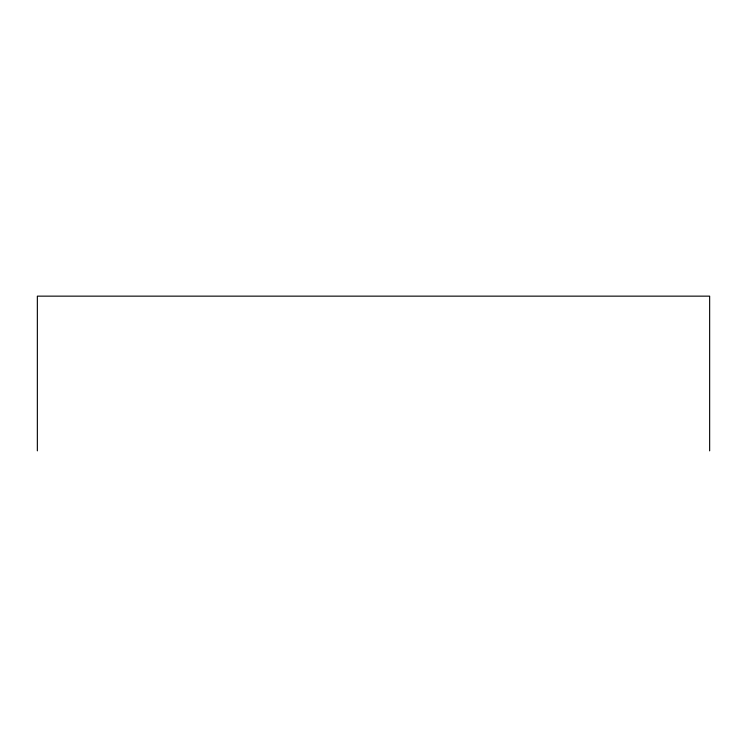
<?xml version="1.0" encoding="UTF-8"?>
<svg xmlns="http://www.w3.org/2000/svg" width="747" height="747" viewBox="0 0 747 747"><rect width="100%" height="100%" fill="white"/><g stroke="black" fill="none" stroke-linecap="round" stroke-linejoin="round"><path stroke-width="1.12" d="M709.65 450.852L709.65 296.148L37.35 296.148L37.35 450.852"/></g></svg>
